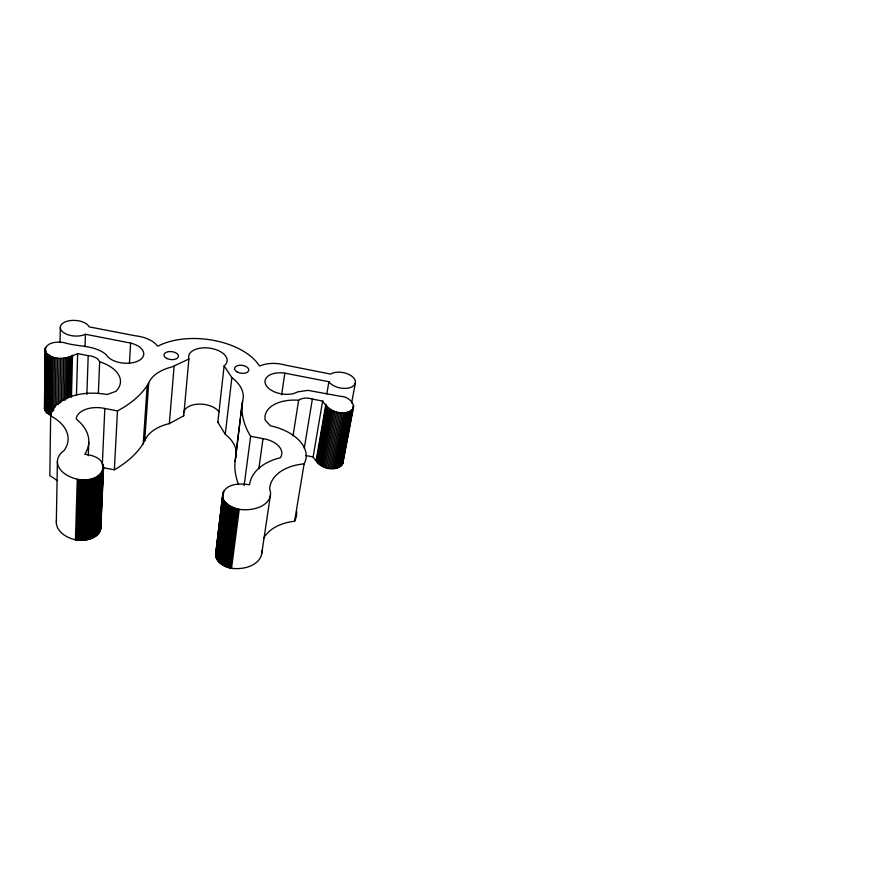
<?xml version="1.0" encoding="UTF-8"?>
<svg xmlns="http://www.w3.org/2000/svg" width="889" height="889" viewBox="0 0 889 889"><rect width="100%" height="100%" fill="white"/><g stroke="black" fill="none" stroke-linecap="round" stroke-linejoin="round"><path stroke-width="1.33" d="M261.833 550.724A27.792 18.447 6.4 0 1 231.54 568.293C223.483 567.249 212.638 560.037 216.383 550.736M45.061 349.066L46.517 353.266L51.64 356.678L50.851 415.341L46.628 412.729L44.45 408.529L45.061 349.066C47.65 341.743 57.618 341.587 64.086 342.621C77.854 347.01 94.779 344.843 106.313 354.744A19.214 10.49 4.9 0 0 138.051 361.001A19.214 10.49 4.9 0 0 130.616 343.076L85.433 334.264A14.735 7.812 3.9 0 1 62.963 332.13A14.735 7.812 3.9 0 1 68.764 320.84A14.735 7.812 3.9 0 1 89.211 326.896L135.361 335.798A26.248 14.302 5.1 0 1 157.297 345.821L157.986 346.11A61.141 34.215 6.8 0 1 259.399 365.89L260.199 365.89A25.503 14.324 8.9 0 1 285.636 365.168L330.608 374.08A13.991 7.834 10.7 0 1 351.766 376.18A13.991 7.834 10.7 0 1 349.166 387.882A13.991 7.834 10.7 0 1 328.908 381.725L284.813 373.136A18.613 10.512 9 0 0 266.456 385.882A18.613 10.512 9 0 0 297.659 391.86L308.027 390.371L341.298 396.45C348.899 396.15 359.612 407.506 348.977 411.74C338.82 415.507 327.83 409.873 322.64 401.061L312.372 399.072A11.757 6.779 9.7 0 0 298.626 400.261A35.949 21.08 9.4 0 0 264.978 416.519L265.055 419.941L270.445 425.831A44.783 27.114 8.1 0 1 304.116 463.88L294.592 521.243A47.461 31.504 9.5 0 0 263.733 538.167M44.572 409.396L45.25 348.221M44.861 410.262L45.617 347.41M45.306 411.118L45.906 352.455M45.895 411.94L46.517 353.266M46.628 412.729L47.284 354.044M47.506 413.463L48.184 354.789M48.506 414.152L49.217 355.478M49.628 414.785L50.373 356.111M51.64 356.678C60.341 360.578 69.62 357.267 77.632 353.611L88.2 355.656A12.29 6.756 3.8 0 1 99.646 361.779A37.571 20.992 3.4 0 1 118.337 388.36L115.926 391.327L107.08 394.538A44.917 26.125 3.2 0 0 50.64 415.83L49.84 475.737A50.606 31.171 -0.5 0 1 57.007 480.593M52.218 411.74L52.996 357.167M53.629 410.785L54.44 357.589M55.151 407.018L55.929 357.923M56.696 404.528L57.474 358.178M58.23 404.673L59.052 358.334M56.329 521.91L57.407 461.313M60.019 342.543L60.296 327.396M59.796 403.373L60.63 358.411M61.352 401.972L62.197 358.389M62.886 400.483L63.752 358.278M64.364 400.272L65.253 358.089M65.775 399.961L66.697 357.8M67.142 398.216L68.075 357.434M68.397 397.75L69.353 356.989M69.542 397.216L70.531 356.467M70.587 396.605L71.587 355.878M71.453 397.294L72.52 355.233M236.196 452.245A46.528 28.115 5.7 0 0 226.762 435.466L225.261 434.288L217.838 422.297L224.128 365.857L224.828 365.279A19.402 10.701 7 0 0 211.571 348.466A19.402 10.701 7 0 0 188.679 358.245L188.901 359L171.921 366.935A48.128 27.481 6.4 0 0 148.707 382.981A18.813 10.69 5.6 0 0 147.185 385.793L145.752 387.582A131.75 71.298 2.3 0 1 117.459 410.896L104.835 408.484A21.914 12.768 3.3 0 0 76.21 419.041A63.208 37.049 0.9 0 1 85.044 453.901L84.788 454.301C116.237 457.424 102.413 485.794 77.254 479.215A29.815 18.036 2.3 0 1 64.175 450.423A52.495 30.648 0.7 0 0 50.64 415.83M76.465 395.205L77.632 353.611M100.713 526.166C101.179 538.412 84.988 541.812 75.432 539.834L77.254 479.215M76.465 540.001L78.332 479.393M77.521 540.134L79.421 479.549M78.576 540.234L80.521 479.66M85.033 346.621L85.433 334.264M79.643 540.301L81.621 479.738M80.71 540.323L82.733 479.771M81.777 540.312L83.833 479.782M86.878 394.416L88.2 355.656M82.844 540.268L84.944 479.749M83.899 540.19L86.033 479.682M84.944 540.079L87.122 479.582M88.289 455.801L88.778 442.189M85.977 539.923L88.2 479.449M87 539.734L89.256 479.282M88 539.512L90.3 479.071M44.45 408.529L45.028 405.951M88.989 539.267L91.311 478.838M89.945 538.978L92.312 478.571M90.878 538.656L93.278 478.26M91.778 538.301L94.212 477.926M98.346 393.594L99.646 361.779M92.645 537.923L95.112 477.571M93.489 537.512L95.979 477.171M94.29 537.078L96.812 476.76M95.056 536.612L97.601 476.304M95.779 536.123L98.357 475.837M96.457 535.611L99.057 475.337M97.09 535.078L99.724 474.826M97.69 534.522L100.335 474.282M98.235 533.945L100.901 473.726M98.723 533.356L101.413 473.148M99.179 532.744L101.868 472.559M102.313 464.769L104.835 408.484M99.568 532.122L102.279 471.948M102.713 466.869L102.835 464.136M99.912 531.489L102.635 471.326M100.201 530.844L103.091 464.791M100.435 530.188L103.302 465.436M100.624 529.522L103.457 466.103M100.746 528.855L103.591 467.425M103.546 467.77L114.37 469.792L117.459 410.896M129.438 363.512L130.616 343.076M114.37 469.792A127.294 72.909 1.3 0 0 141.818 445.6L143.207 443.767L147.185 385.793M143.207 443.767A18.18 10.924 4.8 0 1 144.696 440.866L148.707 382.981M144.696 440.866A46.528 28.115 5.7 0 1 167.243 424.131L169.343 423.642L174.088 366.479M169.343 423.642L183.723 415.774L188.901 359M225.261 434.288L231.862 377.692L224.128 365.857M215.549 554.725L222.928 493.117C227.062 482.849 241.23 483.494 249.531 484.772A59.474 37.382 9.6 0 1 280.346 457.757A21.18 12.824 8 0 0 263.022 438.644L250.631 436.288A123.104 71.676 11.4 0 1 242.03 406.095L242.008 404.051A18.591 10.701 7.2 0 0 242.586 401.072A48.128 27.481 6.4 0 0 233.418 378.858L231.862 377.692M215.594 555.414L223.15 492.473M215.694 556.103L222.928 493.117M223.095 494.584L223.428 491.839M215.849 556.792L222.75 497.129M218.838 532.311L219.161 529.566M220.639 517.242L220.961 514.509M222.439 502.185L222.772 499.44M223.261 495.34L223.75 491.228M216.06 557.481L222.917 497.807M216.316 558.159L223.139 498.485M216.627 558.837L223.406 499.162M216.994 559.492L223.739 499.829M217.405 560.148L224.117 500.485M217.872 560.792L224.55 501.14M218.383 561.426L225.562 502.407L225.028 501.774M218.938 562.037L226.139 503.018L225.562 502.407M219.539 562.626L226.762 503.607L226.139 503.018M220.183 563.204L227.44 504.185L226.762 503.607M220.861 563.759L228.151 504.741L227.44 504.185M221.594 564.293L228.906 505.274L228.151 504.741M238.519 484.494A119.07 73.376 11.1 0 1 234.918 463.18L242.008 404.051M235.318 459.891A17.969 10.946 6.6 0 0 235.496 458.035L240.397 418.708M240.73 415.996L242.586 401.072M222.35 564.804L229.706 505.785L228.906 505.274M223.15 565.293L230.529 506.274L229.706 505.785M223.984 565.748L231.396 506.741L230.529 506.274M224.85 566.171L232.296 507.175L231.396 506.741M225.739 566.571L233.218 507.575L232.296 507.175M226.651 566.938L234.174 507.952L233.218 507.575M227.595 567.282L235.152 508.297L234.174 507.952M228.551 567.582L236.141 508.608L235.152 508.297M229.54 567.849L237.163 508.886L236.141 508.608M230.529 568.093L238.196 509.141L237.163 508.886M231.54 568.293L239.241 509.353A28.826 18.136 7.2 0 0 269.645 488.983A49.195 30.948 9.9 0 1 304.116 463.88M244.131 485.627L250.631 436.288M258.832 468.736L263.022 438.644M281.624 394.883L284.813 373.136M261.733 553.636L270.4 495.306M293.037 435.888L298.626 400.261M304.282 448.212L312.372 399.072M342.543 459.08C345.399 465.269 337.342 469.181 332.197 468.692C323.74 469.314 317.262 463.458 313.106 456.924L322.64 401.061M326.819 393.871L328.908 381.725M316.206 460.146L325.874 404.262M316.54 461.047L326.219 405.151M317.017 461.936L326.719 406.017M317.629 462.802L327.363 406.884M318.384 463.647L328.152 407.718M319.262 464.447L329.063 408.518M320.251 465.203L330.086 409.262M321.34 465.903L331.219 409.962M322.529 466.536L332.453 410.607M323.796 467.103L333.764 411.174M325.118 467.581L335.131 411.663M326.496 467.992L336.564 412.085M327.908 468.303L338.02 412.407M329.341 468.525L339.498 412.652M330.775 468.659L340.976 412.796M332.197 468.692L342.443 412.852M333.586 468.636L343.876 412.807M334.931 468.481L345.254 412.674M336.22 468.236L346.577 412.452M337.42 467.892L347.821 412.14M338.542 467.47L348.977 411.74M339.565 466.969L350.022 411.263M351.611 403.006L355.389 382.892M340.476 466.392L350.955 410.707M341.265 465.736L351.766 410.085M341.932 465.036L352.877 407.173M342.454 464.269L353.611 405.34M342.843 463.458L353.678 406.206M217.838 422.297L218.516 421.697M305.649 455.501L313.106 456.924M238.196 509.141L239.241 509.353M183.523 415.007L183.723 415.774M75.432 539.834A28.737 18.325 1.2 0 1 56.429 520.743M296.604 511.008A43.25 27.659 7.5 0 1 294.592 521.243M236.096 455.168A46.528 28.115 5.7 0 1 235.496 458.035M235.141 460.502A17.969 10.946 6.6 0 1 234.918 461.091M183.512 412.696A18.78 10.968 6.4 0 1 198.98 404.106A18.78 10.968 6.4 0 1 219.027 411.763M237.107 371.946A7.168 4.001 7.9 0 0 248.687 370.635A7.168 4.001 7.9 0 0 239.197 365.279A7.168 4.001 7.9 0 0 237.107 371.946M167.054 358.545A7.268 3.989 6.1 0 0 178.445 356.478A7.268 3.989 6.1 0 0 168.188 351.711A7.268 3.989 6.1 0 0 167.054 358.545"/></g></svg>
